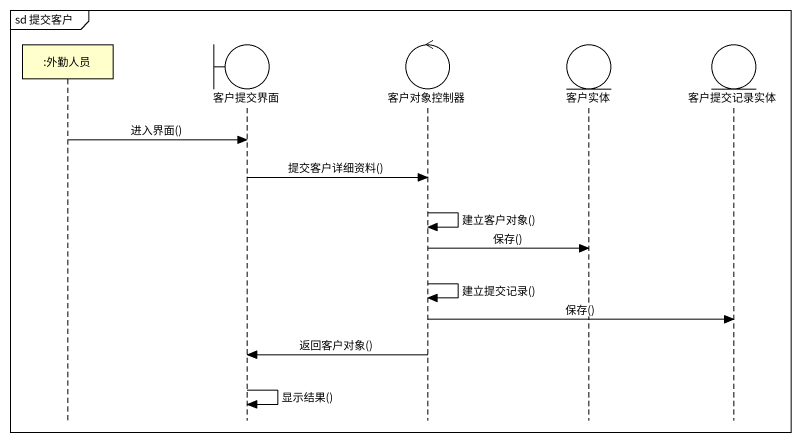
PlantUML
@startuml
mainframe sd 提交客户
hide footbox
participant ":外勤人员" as 外勤人员
boundary 客户提交界面
control 客户对象控制器
entity 客户实体
entity 客户提交记录实体

外勤人员 -> 客户提交界面 : 进入界面()
客户提交界面 -> 客户对象控制器 : 提交客户详细资料()
客户对象控制器 -> 客户对象控制器 : 建立客户对象()
客户对象控制器 -> 客户实体 : 保存()
客户对象控制器 -> 客户对象控制器 : 建立提交记录()
客户对象控制器 -> 客户提交记录实体 : 保存()
客户对象控制器 -> 客户提交界面 : 返回客户对象()
客户提交界面 -> 客户提交界面 : 显示结果()
@enduml
